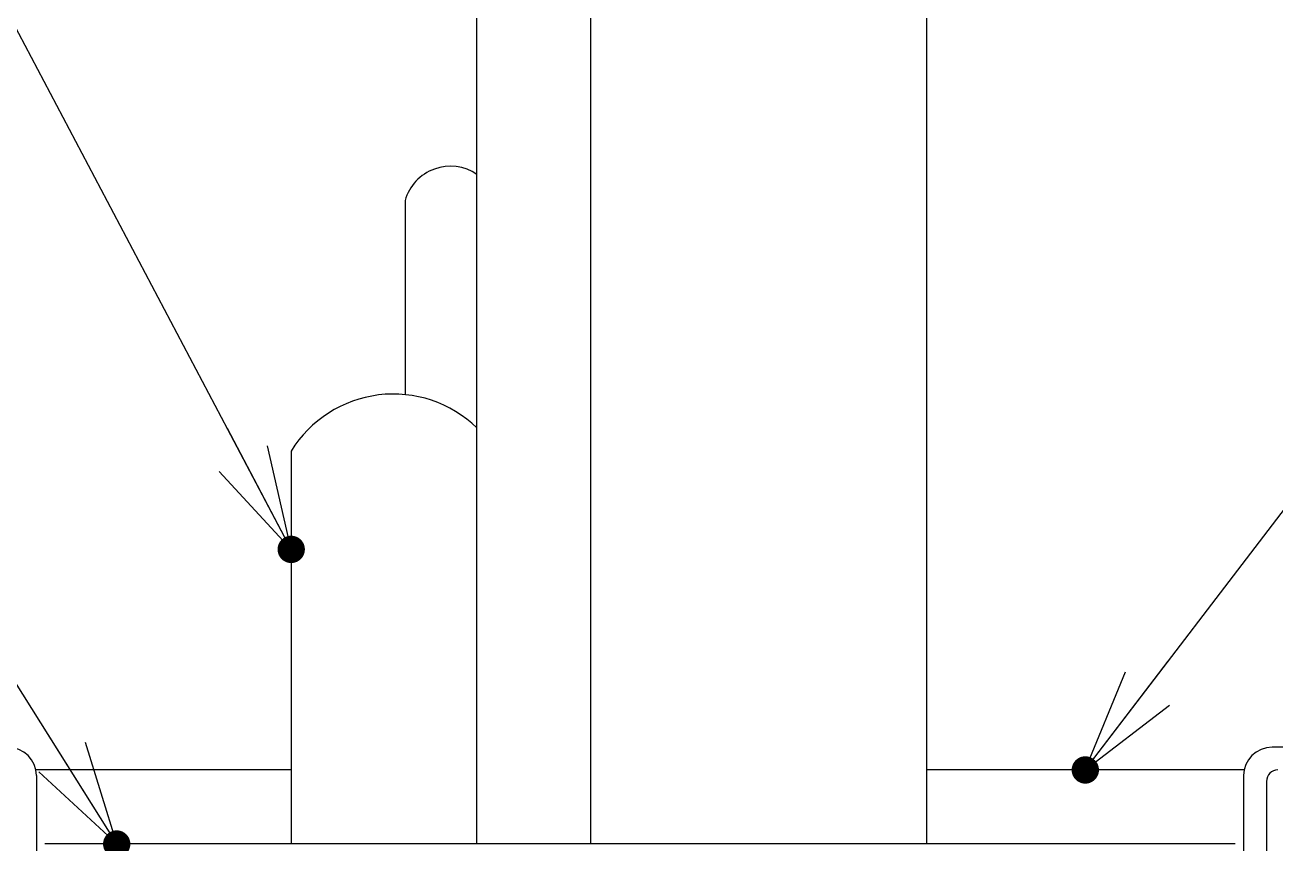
# Model space of a CAD drawing. Extents: x 443 to 1217, y -1921 to -677.
# Drawn here: x 691.89 to 713.27, y -1122.77 to -1108.76 of the extents above; entities that cross this region are included whole.
import ezdxf

# ---------------------------------------------------------------- set-up
doc = ezdxf.new("R2010")
doc.units = 0
doc.header["$MEASUREMENT"] = 0
doc.layers.get('0').update_dxf_attribs({"linetype": 'CONTINUOUS'})
for name, color, linetype in [('2', 2, 'CONTINUOUS'), ('3', 8, 'CONTINUOUS'), ('5', 7, 'CONTINUOUS')]:
    doc.layers.add(name, color=color, linetype=linetype)

msp = doc.modelspace()

# ---------------------------------------------------------------- linework, layer by layer
at = {"color": 7, "linetype": 'Continuous'}
for p, q in [((710.025, -1121.503), (724.815, -1102.127)), ((696.444, -1117.731), (689.59, -1104.763)), ((693.459, -1122.769), (687.43, -1113.155))]:
    msp.add_line(p, q, dxfattribs=at)
at = {"color": 0}
for q in [(695.352, -1115.664), (696.04, -1115.961), (695.21, -1116.4)]:
    msp.add_line((696.444, -1117.731), q, dxfattribs=at)
at = {"color": 8}
for p, q in [((710.025, -1121.503), (711.443, -1119.645)), ((710.025, -1121.503), (710.715, -1119.824)), ((710.025, -1121.503), (711.462, -1120.394)), ((693.459, -1122.769), (692.218, -1120.789)), ((693.459, -1122.769), (692.926, -1121.034)), ((693.459, -1122.769), (692.13, -1121.533))]:
    msp.add_line(p, q, dxfattribs=at)
at = {"color": 0, "const_width": 0.234}
msp.add_lwpolyline([(696.382, -1117.83, 1), (696.506, -1117.632, 1), (696.382, -1117.83)], format="xyb", dxfattribs=at)
at = {"color": 8, "const_width": 0.234}
for points in [[(709.909, -1121.488, 1), (710.141, -1121.518, 1), (709.909, -1121.488)], [(693.405, -1122.872, 1), (693.514, -1122.666, 1), (693.405, -1122.872)]]:
    msp.add_lwpolyline(points, format="xyb", dxfattribs=at)
at = {"layer": '2', "color": 3, "linetype": 'Continuous'}
msp.add_line((713.123, -1121.698), (713.123, -1150.721), dxfattribs=at)
at = {"layer": '3', "color": 3, "linetype": 'Continuous'}
for p, q in [((716.824, -1121.113), (713.22, -1121.113)), ((696.444, -1121.503), (692.086, -1121.503)), ((692.086, -1121.6), (692.086, -1140.397)), ((712.733, -1121.503), (707.316, -1121.503)), ((712.733, -1121.6), (712.733, -1140.397)), ((712.587, -1122.769), (692.232, -1122.769))]:
    msp.add_line(p, q, dxfattribs=at)
for centre, radius, start, end in [((691.599, -1121.6), 0.487, 0, 90), ((713.22, -1121.6), 0.487, 90, 180), ((713.318, -1121.698), 0.195, 90, 180)]:
    msp.add_arc(centre, radius, start, end, dxfattribs=at)
at = {"layer": '5', "color": 3, "linetype": 'Continuous'}
for p, q in [((699.621, -1122.769), (699.621, -1103.972)), ((701.569, -1122.769), (701.569, -1103.972)), ((707.316, -1122.769), (707.316, -1105.92)), ((698.392, -1111.764), (698.392, -1115.085)), ((696.444, -1116.049), (696.444, -1122.769))]:
    msp.add_line(p, q, dxfattribs=at)
for centre, radius, start, end in [((699.165, -1111.983), 0.804, 55.5062, 164.1543), ((698.191, -1117.129), 2.054, 45.9157, 148.2718)]:
    msp.add_arc(centre, radius, start, end, dxfattribs=at)

doc.saveas('drawing.dxf')
